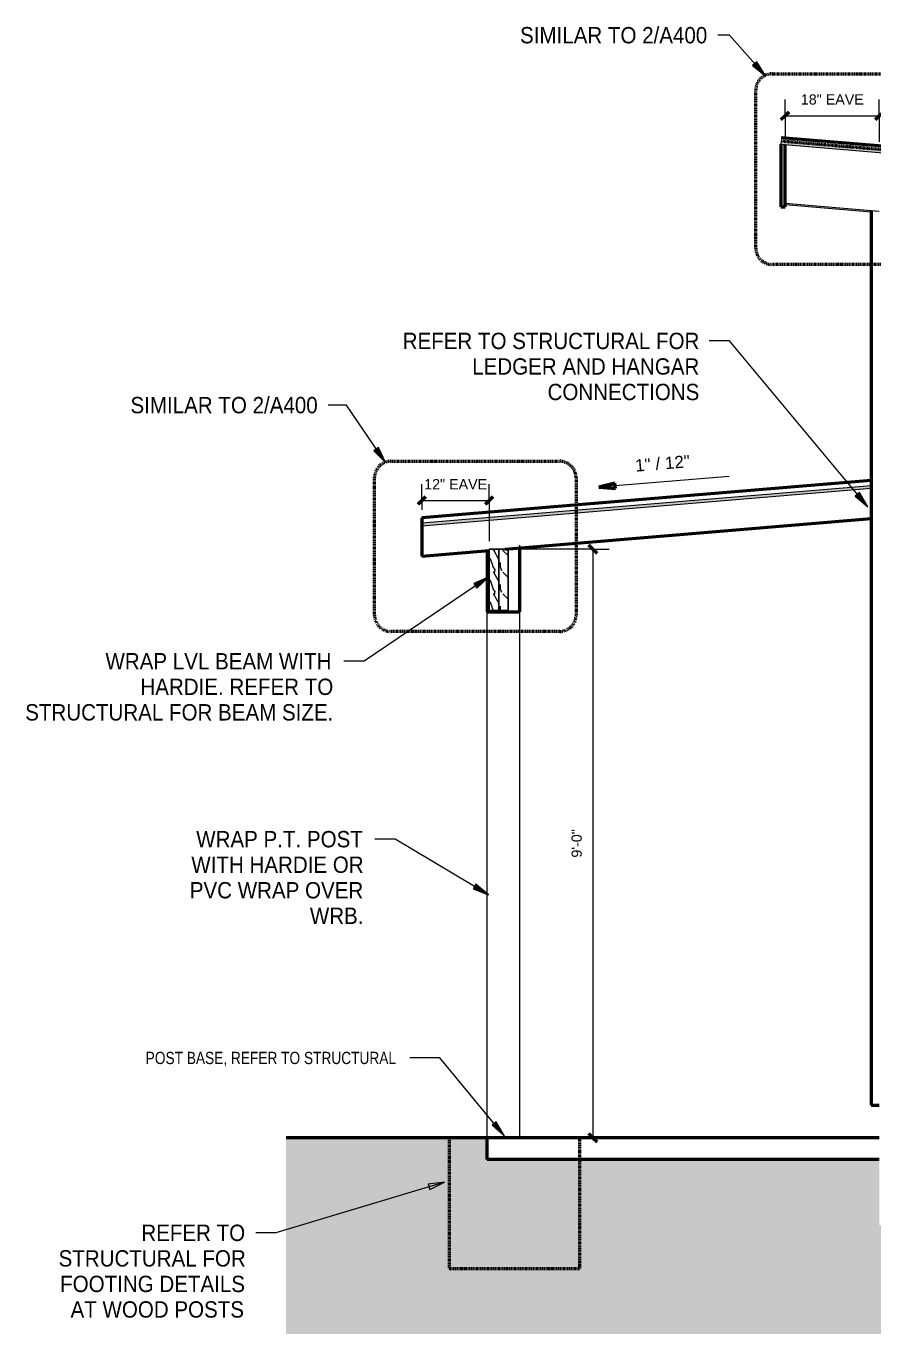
# Model space of a CAD drawing. Header units: inches. Extents: x 563 to 1007, y -36 to 204.
# Drawn here: x 562.6 to 718.3, y -36 to 204 of the extents above; entities that cross this region are included whole.
import ezdxf

# ---------------------------------------------------------------- set-up
doc = ezdxf.new("R2010")
doc.units = ezdxf.units.IN
doc.header["$MEASUREMENT"] = 0
doc.linetypes.add('Hidden 1_8_', pattern=[0.1875, 0.125, -0.0625])
for name, color, linetype, lineweight in [('A-ANNO-DIMS', 211, 'Continuous', 13), ('A-ANNO-DIMS-24', 211, 'Continuous', 13), ('A-DETL', 90, 'Continuous', 13), ('A-DETL-GENF', 92, 'Continuous', 18), ('A-FLOR', 192, 'Continuous', 18), ('A-ROOF', 132, 'Continuous', 18), ('A-ROOF-PATT', 132, 'Continuous', 50), ('A-WALL', 113, 'Continuous', 18), ('G-ANNO-DIMS', 111, 'Continuous', 13), ('G-ANNO-TEXT', 231, 'Continuous', 13)]:
    doc.layers.add(name, color=color, linetype=linetype, lineweight=lineweight)
doc.styles.add('Arial', font='arial.ttf', dxfattribs={"height": 1.875})
doc.styles.add('Arial_1', font='arial.ttf', dxfattribs={"height": 2.25})
doc.styles.add('Arial_2', font='arial.ttf', dxfattribs={"width": 0.9, "height": 3})
doc.styles.add('Arial_4', font='arial.ttf', dxfattribs={"width": 0.8, "height": 2.25})
doc.dimstyles.new('Linear_w__Centerline', dxfattribs={"dimscale": 12, "dimtxt": 1.912986, "dimasz": 0.125, "dimexe": 0.25, "dimexo": 0.125, "dimgap": 0.125, "dimtad": 1, "dimdec": 4, "dimrnd": 0.0625, "dimzin": 3, "dimdsep": 46, "dimlunit": 4, "dimtxsty": 'Arial', "dimblk1": 'OBLIQUE', "dimblk2": 'OBLIQUE', "dimsah": 1, "dimcen": 0.09, "dimazin": 0, "dimtfac": 1, "dimtdec": 4, "dimtix": 1, "dimtmove": 0, "dimatfit": 3, "dimfxl": 1, "dimtvp": 1, "dimfrac": 2, "dimtolj": 1, "dimtzin": 0, "dimarcsym": 2})
pattern_1 = [(108.435, (792.224, 88.771), (-3.998075, 7.99708), [1.517, -11.127]), (139.399, (791.744, 90.21), (-23.9901319, 19.9915553), [0.73727, -36.126]), (136.848, (795.182, 90.69), (-59.9763023, 55.97712032), [1.754, -85.938]), (109.983, (793.903, 91.89), (-11.9952681, 31.9875626), [0.936, -45.864]), (90, (793.583, 88.771), (-3.998, 3.998), [0.79968, -3.199]), (118.443, (793.583, 89.57), (27.98863295, -51.9787371), [2.183, -106.952]), (84.289, (792.544, 91.49), (-3.9986732, -35.9857045), [0.80367, -39.38]), (129.806, (792.624, 92.289), (15.9936665, -19.9917764), [0.62457, -30.604])]

# ---------------------------------------------------------------- blocks, each defined once
blk = doc.blocks.new('DIMBLOCK3-BUILDING SECTION')
at = {"layer": 'A-ANNO-DIMS-24'}
for p, q in [((666.68, 108.02), (652.63, 108.02)), ((666.68, 108.02), (666.68, 0)), ((666.68, 108.02), (669.68, 108.02)), ((666.68, 0), (666.24, 0)), ((666.68, 0), (669.68, 0))]:
    blk.add_line(p, q, dxfattribs=at)
at = {"layer": 'A-ANNO-DIMS-24', "lineweight": 50}
for p, q in [((666.68, 108.02), (665.93, 108.77)), ((666.68, 108.02), (667.43, 107.27)), ((666.68, 0), (665.93, 0.75)), ((666.68, 0), (667.43, -0.75))]:
    blk.add_line(p, q, dxfattribs=at)
at = {"layer": 'A-ANNO-DIMS-24', "color": 0, "insert": (662.74, 51.41), "char_height": 1.875, "width": 6.2511, "attachment_point": 1, "rotation": 90, "line_spacing_factor": 0.941778, "style": 'Arial'}
blk.add_mtext('9\'-0"', dxfattribs=at)
blk = doc.blocks.new('_Oblique')
at = {"color": 0, "linetype": 'ByBlock', "lineweight": -2}
blk.add_line((-0.5, -0.5), (0.5, 0.5), dxfattribs=at)
blk = doc.blocks.new('DIMBLOCK4-BUILDING SECTION')
at = {"layer": 'A-ANNO-DIMS-24'}
for p, q in [((635.25, 116.95), (635.25, 119.95)), ((647.63, 116.95), (647.63, 119.95)), ((635.25, 116.95), (647.63, 116.95)), ((635.25, 116.95), (635.25, 115.27)), ((647.63, 116.95), (647.63, 109.52))]:
    blk.add_line(p, q, dxfattribs=at)
at = {"layer": 'A-ANNO-DIMS-24', "lineweight": 50}
for p, q in [((635.25, 116.95), (636, 117.7)), ((647.63, 116.95), (648.38, 117.7)), ((635.25, 116.95), (634.5, 116.2)), ((647.63, 116.95), (646.88, 116.2))]:
    blk.add_line(p, q, dxfattribs=at)
at = {"layer": 'A-ANNO-DIMS-24', "color": 0, "insert": (635.69, 120.88), "char_height": 1.875, "width": 13.8088, "attachment_point": 1, "line_spacing_factor": 0.941778, "style": 'Arial'}
blk.add_mtext('12" EAVE', dxfattribs=at)
blk = doc.blocks.new('DIMBLOCK5-BUILDING SECTION')
at = {"layer": 'A-ANNO-DIMS-24'}
for p, q in [((701.95, 187.57), (701.95, 190.57)), ((719.25, 187.57), (719.25, 190.57)), ((701.95, 187.57), (719.25, 187.57)), ((701.95, 187.57), (701.95, 183.77)), ((719.25, 187.57), (719.25, 182.77))]:
    blk.add_line(p, q, dxfattribs=at)
at = {"layer": 'A-ANNO-DIMS-24', "lineweight": 50}
for p, q in [((701.95, 187.57), (701.2, 186.82)), ((701.95, 187.57), (702.7, 188.32)), ((719.25, 187.57), (718.5, 186.82)), ((719.25, 187.57), (720, 188.32))]:
    blk.add_line(p, q, dxfattribs=at)
at = {"layer": 'A-ANNO-DIMS-24', "color": 0, "insert": (704.85, 191.5), "char_height": 1.875, "width": 13.8088, "attachment_point": 1, "line_spacing_factor": 0.941778, "style": 'Arial'}
blk.add_mtext('18" EAVE', dxfattribs=at)

msp = doc.modelspace()

# ---------------------------------------------------------------- hatches: boundary and pattern name
at = {"layer": 'A-DETL-GENF', "lineweight": 13}
h = msp.add_hatch(dxfattribs=at)
h.set_pattern_fill('FP_6', color=9, style=0, pattern_type=2)
h.set_pattern_definition([(0, (791.184, 88.771), (0, 2), []), (315, (791.184, 88.771), (1.999698, 0), [2.828, -2.828]), (45, (791.184, 88.771), (1.999698, 0), [2.828, -2.828])])
h.paths.add_polyline_path([(906.03666, 165.26545), (906.07818, 165.76372), (701.24371, 182.83326), (701.20219, 182.33499), (830.96457, 171.52146)])
h = msp.add_hatch(dxfattribs=at)
h.set_pattern_fill('FP_5', color=9, style=0, pattern_type=2)
h.set_pattern_definition(pattern_1)
h.paths.add_polyline_path([(649.37909, 96.77076), (649.37909, 108.02076), (647.62909, 108.02076), (647.62909, 96.77076)])
h = msp.add_hatch(dxfattribs=at)
h.set_pattern_fill('FP_5', color=9, style=0, pattern_type=2)
h.set_pattern_definition(pattern_1)
h.paths.add_polyline_path([(651.12909, 96.77076), (651.12909, 108.02076), (649.37909, 108.02076), (649.37909, 96.77076)])
h = msp.add_hatch(dxfattribs=at)
h.set_pattern_fill('FP_3', color=8, style=0, pattern_type=2)
h.set_pattern_definition([(0, (791.184, 88.771), (6, 6), [6, -6]), (0, (791.184, 91.021), (6, 6), [6, -6]), (0, (791.184, 93.271), (6, 6), [6, -6]), (90, (791.934, 94.021), (-6, 6), [6, -6]), (90, (794.184, 94.021), (-6, 6), [6, -6]), (90, (796.434, 94.021), (-6, 6), [6, -6])])
h.paths.add_polyline_path([(1007.25409, -36), (1007.25409, -18), (971.25409, -18), (899.25409, 0), (887.25409, 0), (887.25409, -16), (875.25409, -16), (863.25409, -4), (743.25409, -4), (731.25409, -16), (719.25409, -16), (719.25409, -4), (647.25409, -4), (647.25409, 0), (610.31403, 0), (610.31403, -36), (941.28984, -36)])
at = {"layer": 'A-ROOF-PATT', "lineweight": 13}
h = msp.add_hatch(dxfattribs=at)
h.set_pattern_fill('FP_1', color=256, style=0, pattern_type=2)
h.set_pattern_definition([(0, (791.184, 88.771), (0, 0.66638), []), (315, (791.184, 88.771), (0.6663774, 0), [0.94241, -0.94241]), (45, (791.184, 88.771), (0.6663774, 0), [0.94241, -0.94241])])
h.paths.add_polyline_path([(635.25409, 112.26906), (717.75409, 119.14406), (717.75409, 119.6458), (635.25409, 112.7708)])
at = {"layer": 'G-ANNO-DIMS', "lineweight": 50}
msp.add_hatch(color=256, dxfattribs=at).paths.add_polyline_path([(667.755, 119.38804), (670.78633, 119.13688), (670.70295, 120.13747)])
at = {"layer": 'G-ANNO-TEXT'}
for points in [[(698.34645, 194.89425), (696.73562, 197.47442), (695.98336, 196.80941)], [(628.56721, 123.89913), (627.29619, 126.66256), (626.46575, 126.0982)], [(717.15089, 115.77389), (715.61638, 118.40016), (714.84495, 117.75749)], [(647.53865, 102.96321), (644.77396, 101.69493), (645.33749, 100.86394)], [(647.51413, 44.57367), (645.19403, 46.5407), (644.68003, 45.67819)], [(650.43705, 0.31204), (648.91142, 2.94349), (648.13783, 2.30343)], [(639.42689, -8.15125), (636.40938, -8.53423), (636.69847, -9.49577)]]:
    msp.add_hatch(color=7, dxfattribs=at).paths.add_polyline_path(points)

# ---------------------------------------------------------------- linework, layer by layer
at = {"layer": 'A-DETL', "linetype": 'Hidden 1_8_', "lineweight": 50}
for p, q in [((699.57047, 195.2695), (730.57047, 195.2695)), ((696.57047, 163.2695), (696.57047, 192.2695)), ((701.25409, 182.95783), (902.35143, 166.19972)), ((730.57047, 160.2695), (699.57047, 160.2695)), ((629.57047, 124.15721), (660.57047, 124.15721)), ((626.57047, 95.90721), (626.57047, 121.15721)), ((663.57047, 121.15721), (663.57047, 95.90721)), ((660.57047, 92.90721), (629.57047, 92.90721)), ((640.25409, 0), (640.25409, -24)), ((664.25409, 0), (640.25409, 0)), ((664.25409, -24), (664.25409, 0)), ((640.25409, -24), (664.25409, -24))]:
    msp.add_line(p, q, dxfattribs=at)
at = {"layer": 'A-DETL', "lineweight": 18}
for p, q in [((701.24371, 182.83326), (701.20219, 182.33499)), ((906.07818, 165.76372), (701.24371, 182.83326)), ((701.20219, 182.33499), (906.03666, 165.26545)), ((717.75409, 170.125), (701.95219, 171.44183)), ((717.75409, 169.875), (701.95219, 171.19183))]:
    msp.add_line(p, q, dxfattribs=at)
at = {"layer": 'A-DETL', "lineweight": 50}
for p, q in [((701.20219, 182.33499), (701.20219, 170.83499)), ((701.95219, 170.83499), (701.95219, 182.27249)), ((701.20219, 170.83499), (701.95219, 170.83499)), ((653.25409, 96.52076), (653.25409, 108.02076)), ((647.25409, 107.52076), (647.25409, 96.52076)), ((647.25409, 96.52076), (653.25409, 96.52076)), ((647.25409, 0), (610.31403, 0)), ((647.25409, -4), (647.25409, 0)), ((719.25409, -4), (647.25409, -4))]:
    msp.add_line(p, q, dxfattribs=at)
at = {"layer": 'A-DETL', "lineweight": 25}
for p, q in [((649.37909, 108.02076), (647.62909, 108.02076)), ((647.62909, 108.02076), (647.62909, 96.77076)), ((651.12909, 108.02076), (649.37909, 108.02076)), ((649.37909, 108.02076), (649.37909, 96.77076)), ((651.12909, 96.77076), (651.12909, 108.02076)), ((647.62909, 96.77076), (649.37909, 96.77076)), ((649.37909, 96.77076), (651.12909, 96.77076))]:
    msp.add_line(p, q, dxfattribs=at)
at = {"layer": 'A-DETL'}
for p, q in [((653.25409, 0), (653.25409, 108.77076)), ((647.25409, -1.25), (647.25409, 107.52076))]:
    msp.add_line(p, q, dxfattribs=at)
at = {"layer": 'A-DETL', "linetype": 'Hidden 1_8_', "lineweight": 50}
for centre, start, end in [((699.57047, 192.2695), 90, 180), ((699.57047, 163.2695), 180, 270), ((629.57047, 121.15721), 90, 180), ((660.57047, 121.15721), 0, 90), ((629.57047, 95.90721), 180, 270), ((660.57047, 95.90721), 270, 0)]:
    msp.add_arc(centre, 3, start, end, dxfattribs=at)
at = {"layer": 'A-FLOR', "lineweight": 50}
msp.add_line((719.25409, 0), (647.25409, 0), dxfattribs=at)
at = {"layer": 'A-ROOF', "lineweight": 50}
for p, q in [((905.25409, 166.54159), (701.25409, 183.54159)), ((717.75409, 120.64926), (635.25409, 113.77426)), ((635.25409, 113.77426), (635.25409, 106.75)), ((650.5032, 108.02076), (717.75409, 113.625)), ((635.25409, 106.75), (647.62909, 107.78125))]:
    msp.add_line(p, q, dxfattribs=at)
at = {"layer": 'A-ROOF'}
for p, q in [((717.75409, 119.6458), (635.25409, 112.7708)), ((717.75409, 119.14406), (635.25409, 112.26906))]:
    msp.add_line(p, q, dxfattribs=at)
at = {"layer": 'A-WALL', "lineweight": 50}
for p, q in [((717.75409, 170.125), (717.75409, 6)), ((717.75409, 6), (719.25409, 6))]:
    msp.add_line(p, q, dxfattribs=at)
at = {"layer": 'A-WALL'}
msp.add_line((719.25409, 170), (717.75409, 170.125), dxfattribs=at)
at = {"layer": 'G-ANNO-DIMS', "lineweight": 50}
for p, q in [((670.70295, 120.13747), (667.755, 119.38804)), ((670.78633, 119.13688), (670.70295, 120.13747)), ((667.755, 119.38804), (670.78633, 119.13688))]:
    msp.add_line(p, q, dxfattribs=at)
at = {"layer": 'G-ANNO-TEXT', "color": 7}
for p, q in [((689.63199, 202.35595), (689.5768, 202.35595)), ((691.75024, 202.35595), (689.63199, 202.35595)), ((698.34645, 194.89425), (691.75024, 202.35595)), ((696.73562, 197.47442), (695.98336, 196.80941)), ((698.34645, 194.89425), (696.73562, 197.47442)), ((695.98336, 196.80941), (698.34645, 194.89425)), ((691.76612, 146.24453), (688.03995, 146.24453)), ((717.15089, 115.77389), (691.76612, 146.24453)), ((618.10006, 134.45958), (618.04487, 134.45958)), ((621.39041, 134.45958), (618.10006, 134.45958)), ((628.56721, 123.89913), (621.39041, 134.45958)), ((627.29619, 126.66256), (626.46575, 126.0982)), ((626.46575, 126.0982), (628.56721, 123.89913)), ((628.56721, 123.89913), (627.29619, 126.66256)), ((715.61638, 118.40016), (714.84495, 117.75749)), ((714.84495, 117.75749), (717.15089, 115.77389)), ((717.15089, 115.77389), (715.61638, 118.40016)), ((647.53865, 102.96321), (624.66156, 87.4493)), ((647.53865, 102.96321), (644.77396, 101.69493)), ((644.77396, 101.69493), (645.33749, 100.86394)), ((645.33749, 100.86394), (647.53865, 102.96321)), ((624.66156, 87.4493), (620.9354, 87.4493)), ((630.36389, 54.79404), (626.63772, 54.79404)), ((647.51413, 44.57367), (630.36389, 54.79404)), ((645.19403, 46.5407), (644.68003, 45.67819)), ((644.68003, 45.67819), (647.51413, 44.57367)), ((647.51413, 44.57367), (645.19403, 46.5407)), ((633.12592, 14.63849), (633.07144, 14.63849)), ((638.58362, 14.63849), (633.12592, 14.63849)), ((650.43705, 0.31204), (638.58362, 14.63849)), ((648.91142, 2.94349), (648.13783, 2.30343)), ((650.43705, 0.31204), (648.91142, 2.94349)), ((648.13783, 2.30343), (650.43705, 0.31204)), ((639.42689, -8.15125), (608.46918, -17.4586)), ((639.42689, -8.15125), (636.40938, -8.53423)), ((636.40938, -8.53423), (636.69847, -9.49577)), ((636.69847, -9.49577), (639.42689, -8.15125)), ((608.46918, -17.4586), (604.74301, -17.4586))]:
    msp.add_line(p, q, dxfattribs=at)

# ---------------------------------------------------------------- texts
at = {"layer": 'G-ANNO-TEXT', "color": 7, "attachment_point": 1}
for s, insert, char_height, width, style in [('SIMILAR TO 2/A400', (653.28805, 203.85595), 3, 41.654925, 'Arial_2'), ('REFER TO STRUCTURAL FOR ', (631.73411, 147.74453), 3, 65.925225, 'Arial_2'), ('LEDGER AND HANGAR ', (644.50286, 143.05703), 3, 50.4495, 'Arial_2'), ('CONNECTIONS', (658.34036, 138.36953), 3, 33.67845, 'Arial_2'), ('SIMILAR TO 2/A400', (581.75612, 135.95958), 3, 41.654925, 'Arial_2'), ('WRAP LVL BEAM WITH ', (577.16322, 88.9493), 3, 50.7222, 'Arial_2'), ('HARDIE. REFER TO ', (583.57572, 84.2618), 3, 42.95025, 'Arial_2'), ('STRUCTURAL FOR BEAM SIZE.', (562.42572, 79.5743), 3, 68.58405, 'Arial_2'), ('WRAP P.T. POST ', (593.82741, 56.29404), 3, 37.428075, 'Arial_2'), ('WITH HARDIE OR ', (592.92741, 51.60654), 3, 38.518875, 'Arial_2'), ('PVC WRAP OVER ', (592.64616, 46.91904), 3, 38.85975, 'Arial_2'), ('WRB.', (614.69616, 42.23154), 3, 12.13515, 'Arial_2'), ('POST BASE, REFER TO STRUCTURAL', (584.55144, 15.76349), 2.25, 56.4792, 'Arial_4'), ('REFER TO ', (583.7452, -15.9586), 3, 23.111325, 'Arial_2'), ('STRUCTURAL FOR ', (568.5577, -20.6461), 3, 41.518575, 'Arial_2'), ('FOOTING DETAILS ', (568.83895, -25.3336), 3, 41.1777, 'Arial_2'), ('AT WOOD POSTS', (570.75145, -30.0211), 3, 38.85975, 'Arial_2')]:
    msp.add_mtext(s, dxfattribs=dict(at, insert=insert, char_height=char_height, width=width, style=style))

# ---------------------------------------------------------------- dimensions: what is measured, and where the dimension line sits
at = {"layer": 'A-ANNO-DIMS'}
for base, p1, p2, text, override, picture, middle in [((719.25409, 187.56731), (701.95219, 182.27249), (719.25409, 181.27249), '18" EAVE', {"dimpost": '<>', "dimfxl": 17.330778}, 'DIMBLOCK5-BUILDING SECTION', (710.60314, 190.02464)), ((647.62909, 116.94778), (635.25409, 113.77426), (647.62909, 108.02076), '12" EAVE', {"dimpost": '<>', "dimfxl": 13.647104}, 'DIMBLOCK4-BUILDING SECTION', (641.44159, 119.38975))]:
    dim = msp.add_linear_dim(base=base, p1=p1, p2=p2, text=text, dimstyle='Linear_w__Centerline', override=override, dxfattribs=at)
    dim.commit()
    dim.dimension.update_dxf_attribs({"geometry": picture, "text_midpoint": middle})
dim = msp.add_linear_dim(base=(666.67523, 0), p1=(651.12909, 108.02076), p2=(667.73589, 0), angle=90, dimstyle='Linear_w__Centerline', override={"dimpost": '<>', "dimfxl": 109.289845}, dxfattribs=at)
dim.commit()
dim.dimension.update_dxf_attribs({"geometry": 'DIMBLOCK3-BUILDING SECTION', "text_midpoint": (664.21791, 54.01038)})

# ---------------------------------------------------------------- next in the draw order: texts
at = {"layer": 'G-ANNO-DIMS', "insert": (674.32771, 124.47842), "char_height": 2.25, "width": 12.0654232, "attachment_point": 1, "rotation": 4.7636417, "line_spacing_factor": 0.941778, "style": 'Arial_1', "bg_fill": 3, "box_fill_scale": 1.25, "bg_fill_color": 256, "bg_fill_true_color": 13158600, "bg_fill_transparency": 0}
msp.add_mtext('1" / 12"', dxfattribs=at)

# ---------------------------------------------------------------- next in the draw order: linework, layer by layer
at = {"layer": 'G-ANNO-DIMS'}
msp.add_line((691.6721, 121.38113), (667.755, 119.38804), dxfattribs=at)

doc.saveas('drawing.dxf')
